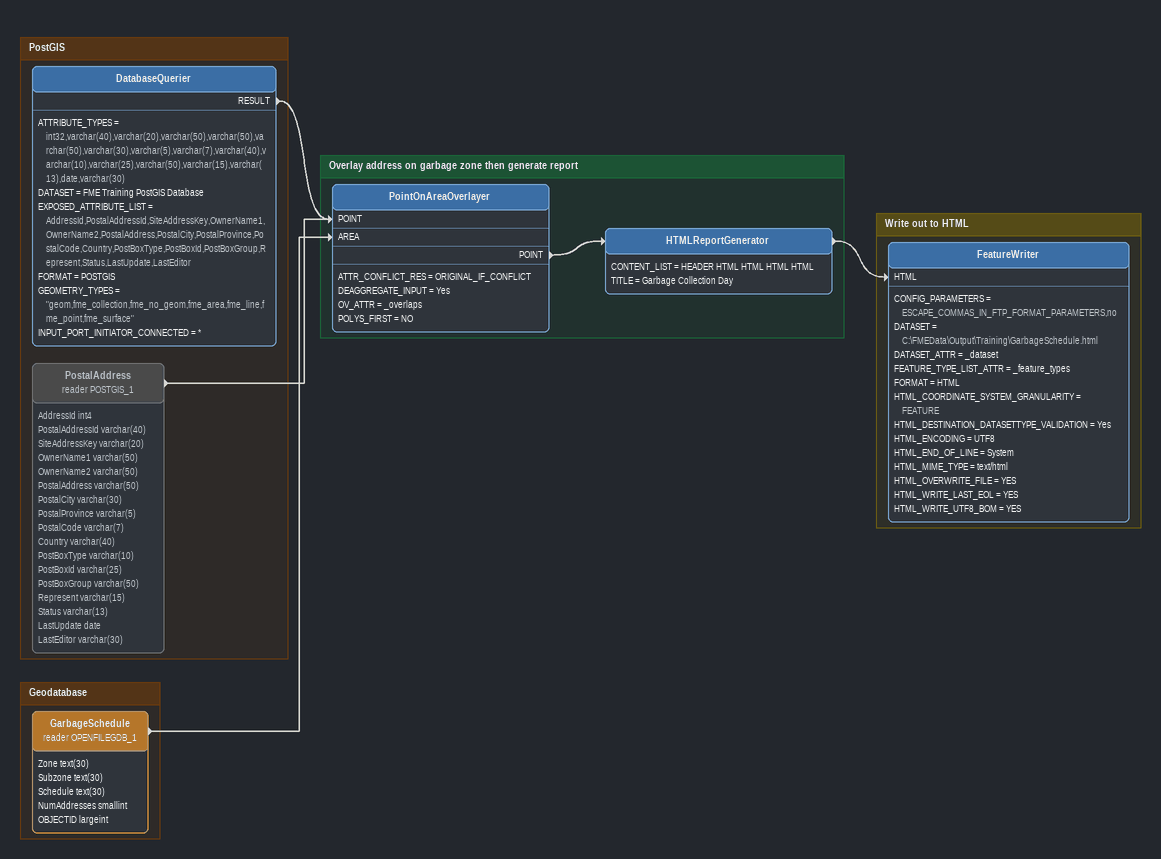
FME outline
Bookmark: PostGIS
DatabaseQuerier
    ATTRIBUTE_TYPES = int32,varchar(40),varchar(20),varchar(50),varchar(50),varchar(50),varchar(30),varchar(5),varchar(7),varchar(40),varchar(10),varchar(25),varchar(50),varchar(15),varchar(13),date,varchar(30)
    DATASET = FME Training PostGIS Database
    EXPOSED_ATTRIBUTE_LIST = AddressId,PostalAddressId,SiteAddressKey,OwnerName1,OwnerName2,PostalAddress,PostalCity,PostalProvince,PostalCode,Country,PostBoxType,PostBoxId,PostBoxGroup,Represent,Status,LastUpdate,LastEditor
    FORMAT = POSTGIS
    GEOMETRY_TYPES = "geom,fme_collection,fme_no_geom,fme_area,fme_line,fme_point,fme_surface"
    INPUT_PORT_INITIATOR_CONNECTED = *
    RESULT -> PointOnAreaOverlayer [POINT]
PostalAddress (reader POSTGIS_1) [off]
    attributes: AddressId int4, PostalAddressId varchar(40), SiteAddressKey varchar(20), OwnerName1 varchar(50), OwnerName2 varchar(50), PostalAddress varchar(50), PostalCity varchar(30), PostalProvince varchar(5), PostalCode varchar(7), Country varchar(40), PostBoxType varchar(10), PostBoxId varchar(25), PostBoxGroup varchar(50), Represent varchar(15), Status varchar(13), LastUpdate date, LastEditor varchar(30)
    -> PointOnAreaOverlayer [POINT]

Bookmark: Geodatabase
GarbageSchedule (reader OPENFILEGDB_1)
    attributes: Zone text(30), Subzone text(30), Schedule text(30), NumAddresses smallint, OBJECTID largeint
    -> PointOnAreaOverlayer [AREA]

Bookmark: Overlay address on garbage zone then generate report
PointOnAreaOverlayer
    ATTR_CONFLICT_RES = ORIGINAL_IF_CONFLICT
    DEAGGREGATE_INPUT = Yes
    OV_ATTR = _overlaps
    POLYS_FIRST = NO
    POINT -> HTMLReportGenerator
HTMLReportGenerator
    CONTENT_LIST = HEADER HTML HTML HTML HTML
    TITLE = Garbage Collection Day
    -> FeatureWriter [HTML]

Bookmark: Write out to HTML
FeatureWriter
    CONFIG_PARAMETERS = ESCAPE_COMMAS_IN_FTP_FORMAT_PARAMETERS,no
    DATASET = C:\FMEData\Output\Training\GarbageSchedule.html
    DATASET_ATTR = _dataset
    FEATURE_TYPE_LIST_ATTR = _feature_types
    FORMAT = HTML
    HTML_COORDINATE_SYSTEM_GRANULARITY = FEATURE
    HTML_DESTINATION_DATASETTYPE_VALIDATION = Yes
    HTML_ENCODING = UTF8
    HTML_END_OF_LINE = System
    HTML_MIME_TYPE = text/html
    HTML_OVERWRITE_FILE = YES
    HTML_WRITE_LAST_EOL = YES
    HTML_WRITE_UTF8_BOM = YES
